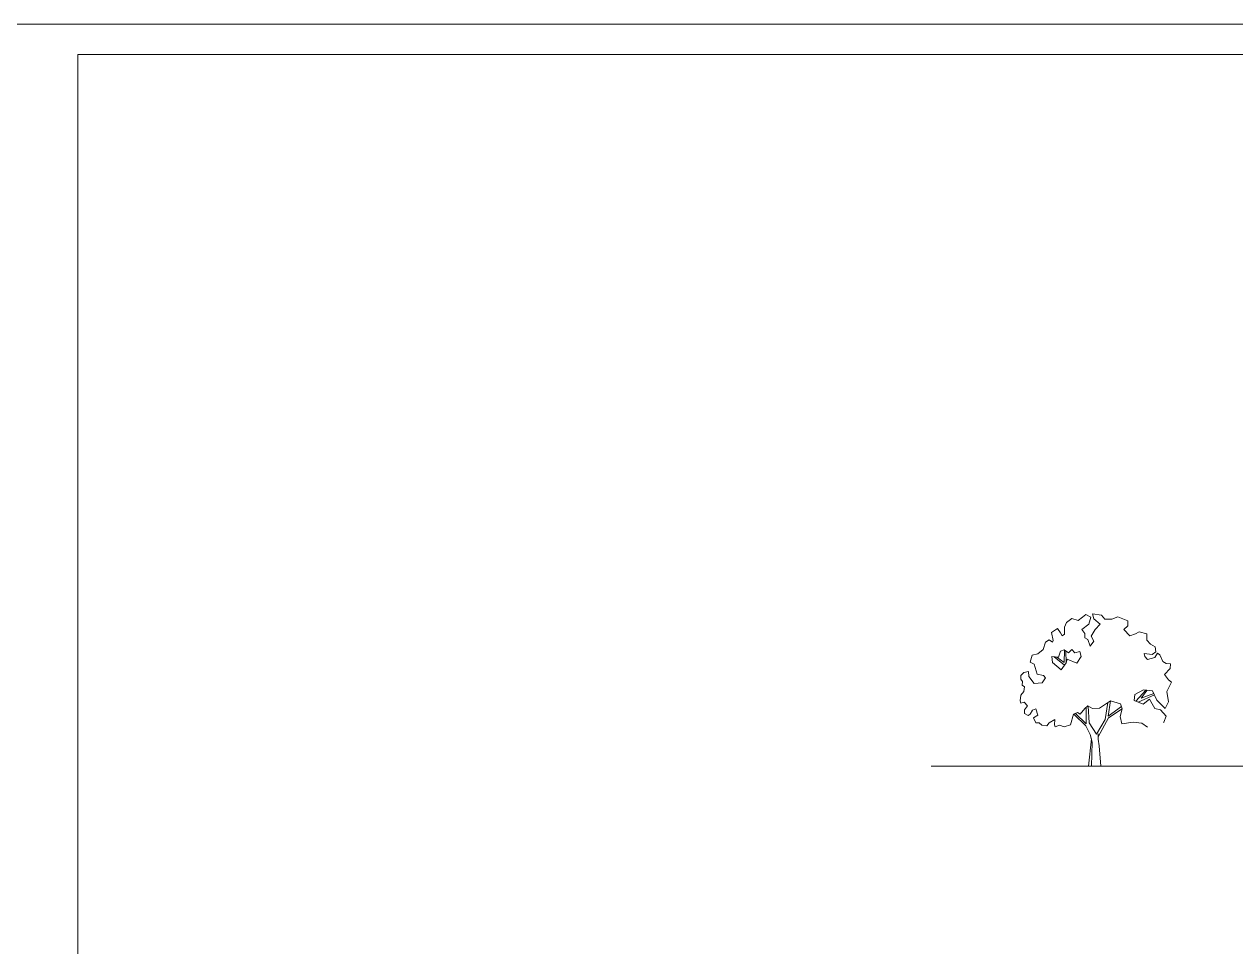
# Model space of a CAD drawing. Header units: millimetres. Extents: x 73 to 57768, y -40361 to 10065.
# Drawn here: x 14285 to 19066, y 6425 to 10065 of the extents above; entities that cross this region are included whole.
import ezdxf

# ---------------------------------------------------------------- set-up
doc = ezdxf.new("R2010")
doc.units = ezdxf.units.MM
doc.layers.add('kote i srafura', color=9, linetype='Continuous', lineweight=5)
doc.layers.add('okvir', color=120, linetype='Continuous', lineweight=13)
doc.layers.add('pogled', color=7, linetype='Continuous', lineweight=5, true_color=0x8db1c3)

msp = doc.modelspace()

# ---------------------------------------------------------------- linework, layer by layer
at = {"layer": 'kote i srafura'}
msp.add_line((19242.795, 7138.231), (17862.986, 7138.231), dxfattribs=at)
at = {"layer": 'okvir'}
for points in [[(14073.426, 10064.707), (14073.426, 64.707), (28073.426, 64.707), (28073.426, 10064.707)], [(14495.734, 9944.707), (14495.734, 184.707), (27953.426, 184.707), (27953.426, 9944.707)]]:
    msp.add_lwpolyline(points, close=True, dxfattribs=at)
at = {"layer": 'pogled', "color": 3, "linetype": 'ByBlock'}
for p, q in [((18365.704, 7567.668), (18340.216, 7570.856)), ((18340.216, 7570.856), (18341.809, 7546.942)), ((18389.572, 7536.273), (18348.792, 7569.783)), ((18388.008, 7546.942), (18359.992, 7568.382)), ((18373.67, 7591.583), (18365.704, 7567.668)), ((18388.008, 7596.365), (18373.67, 7591.583)), ((18405.531, 7585.205), (18388.008, 7596.365)), ((18389.757, 7595.251), (18388.008, 7546.942)), ((18396.292, 7546.305), (18394.38, 7591.583)), ((18395.973, 7545.348), (18400.752, 7559.696)), ((18400.752, 7559.696), (18438.985, 7543.754)), ((18418.276, 7597.959), (18405.531, 7585.205)), ((18431.02, 7585.205), (18418.276, 7597.959)), ((18450.137, 7589.988), (18431.02, 7585.205)), ((18438.985, 7543.754), (18454.916, 7570.856)), ((18454.916, 7570.856), (18450.137, 7589.988)), ((18341.809, 7546.942), (18376.856, 7518.245)), ((18376.856, 7518.245), (18395.973, 7545.348)), ((18710.548, 7437.737), (18670.806, 7394.783)), ((18680.019, 7391.01), (18744.853, 7419.398)), ((18692.282, 7406.643), (18716.098, 7437.232)), ((18692.282, 7406.643), (18742.089, 7424.458)), ((18475.626, 7369.974), (18475.626, 7304.608)), ((18486.777, 7309.391), (18483.591, 7374.757)), ((18561.084, 7388.728), (18550.5, 7322.145)), ((18561.651, 7334.9), (18571.209, 7395.483)), ((18561.651, 7334.9), (18614.222, 7373.163)), ((18563.244, 7328.523), (18617.408, 7363.597)), ((18474.033, 7296.636), (18427.834, 7341.277)), ((18475.626, 7304.608), (18432.613, 7346.06)), ((18550.5, 7322.145), (18515.452, 7264.751)), ((18522.394, 7253.726), (18563.244, 7328.523)), ((18490.752, 7263.33), (18474.033, 7296.636)), ((18515.452, 7264.751), (18486.777, 7309.391)), ((18484.671, 7138.23), (18496.528, 7245.542)), ((18490.752, 7263.33), (18499.441, 7233.236)), ((18499.441, 7233.236), (18496.213, 7138.23)), ((18522.714, 7244.86), (18521.983, 7265.126)), ((18526.339, 7218.509), (18522.714, 7244.86)), ((18526.339, 7218.509), (18532.866, 7138.23)), ((18532.866, 7138.23), (18484.671, 7138.23)), ((18490.497, 7138.23), (18538.692, 7138.23))]:
    msp.add_line(p, q, dxfattribs=at)
msp.add_lwpolyline([(18716.727, 7291.356), (18695.468, 7307.796), (18660.421, 7310.985), (18615.815, 7304.608), (18609.443, 7333.305), (18617.408, 7363.597), (18611.036, 7384.323), (18571.209, 7395.483), (18528.196, 7366.786), (18499.522, 7365.192), (18481.998, 7376.352), (18469.254, 7365.191), (18451.73, 7342.871), (18440.578, 7349.249), (18424.648, 7342.871), (18413.496, 7301.42), (18388.008, 7293.448), (18370.484, 7299.825), (18352.96, 7293.448), (18349.774, 7301.42), (18351.367, 7322.145), (18329.064, 7309.391), (18319.506, 7296.636), (18300.389, 7299.825), (18289.237, 7309.391), (18276.493, 7309.391), (18266.935, 7328.523), (18284.458, 7339.683), (18276.493, 7363.597), (18263.749, 7358.814), (18254.19, 7342.871), (18246.225, 7338.089), (18231.888, 7346.06), (18231.888, 7360.409), (18243.039, 7376.352), (18230.295, 7390.7), (18217.55, 7385.918), (18214.364, 7395.483), (18217.55, 7417.803), (18228.702, 7432.152), (18231.888, 7451.284), (18222.329, 7457.661), (18223.922, 7472.01), (18217.55, 7481.576), (18217.55, 7495.924), (18228.702, 7507.085), (18247.818, 7511.867), (18249.411, 7491.141), (18270.121, 7464.038), (18301.982, 7467.227), (18314.727, 7486.358), (18306.762, 7495.924), (18281.272, 7500.707), (18270.121, 7540.565), (18254.19, 7548.536), (18262.156, 7575.639), (18284.458, 7580.422), (18305.168, 7597.959), (18314.727, 7626.657), (18329.064, 7636.223), (18341.809, 7626.657), (18344.995, 7633.034), (18338.623, 7664.921), (18362.518, 7680.863), (18373.67, 7663.326), (18380.042, 7652.166), (18389.601, 7658.543), (18389.601, 7685.646), (18397.566, 7704.778), (18418.276, 7720.721), (18443.764, 7712.75), (18461.288, 7725.504), (18474.033, 7736.664), (18493.149, 7725.504), (18485.184, 7698.401), (18458.102, 7677.675), (18469.254, 7661.732), (18469.254, 7644.194), (18481.998, 7637.817), (18491.556, 7610.714), (18505.894, 7631.44), (18494.742, 7650.572), (18510.673, 7677.675), (18529.79, 7698.401), (18505.894, 7719.126), (18499.522, 7738.258), (18536.162, 7733.475), (18548.907, 7717.532), (18575.989, 7717.532), (18599.884, 7727.098), (18639.711, 7711.155), (18639.711, 7692.023), (18623.781, 7677.675), (18647.676, 7652.166), (18669.979, 7660.137), (18684.317, 7668.109), (18714.585, 7660.137), (18714.585, 7634.628), (18728.922, 7618.686), (18748.039, 7609.12), (18749.632, 7588.394), (18735.295, 7578.828), (18703.434, 7582.017), (18706.62, 7570.856), (18717.771, 7558.102), (18746.446, 7566.074), (18756.004, 7583.611), (18765.563, 7577.234), (18778.047, 7550.681), (18790.791, 7542.71), (18808.315, 7541.115), (18806.722, 7523.578), (18784.419, 7499.664), (18800.349, 7478.937), (18811.501, 7469.372), (18793.861, 7432.645), (18800.61, 7392.294), (18786.273, 7365.191), (18754.411, 7398.672), (18736.888, 7435.341), (18701.841, 7438.529), (18666.793, 7420.992), (18665.2, 7397.078), (18700.248, 7382.729), (18725.736, 7401.86), (18746.446, 7365.191), (18768.749, 7360.409), (18791.052, 7334.9), (18781.494, 7310.985), (18780.968, 7310.78)], dxfattribs=at)

doc.saveas('drawing.dxf')
